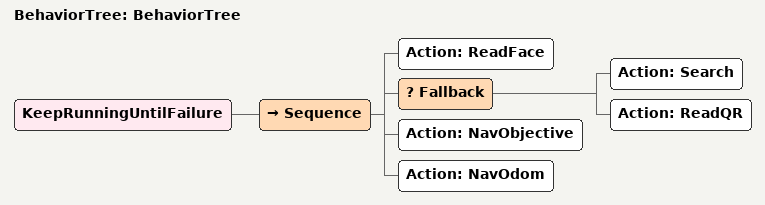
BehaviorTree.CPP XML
<?xml version="1.0"?>
<root main_tree_to_execute="BehaviorTree">
    <BehaviorTree ID="BehaviorTree">
        <KeepRunningUntilFailure>
            <Sequence>
                <Action ID="ReadFace"/>
                <Fallback>
                    <Action ID="Search"/>
                    <Action ID="ReadQR"/>
                </Fallback>
                <Action ID="NavObjective"/>
                <Action ID="NavOdom"/>
            </Sequence>
        </KeepRunningUntilFailure>
    </BehaviorTree>
</root>
